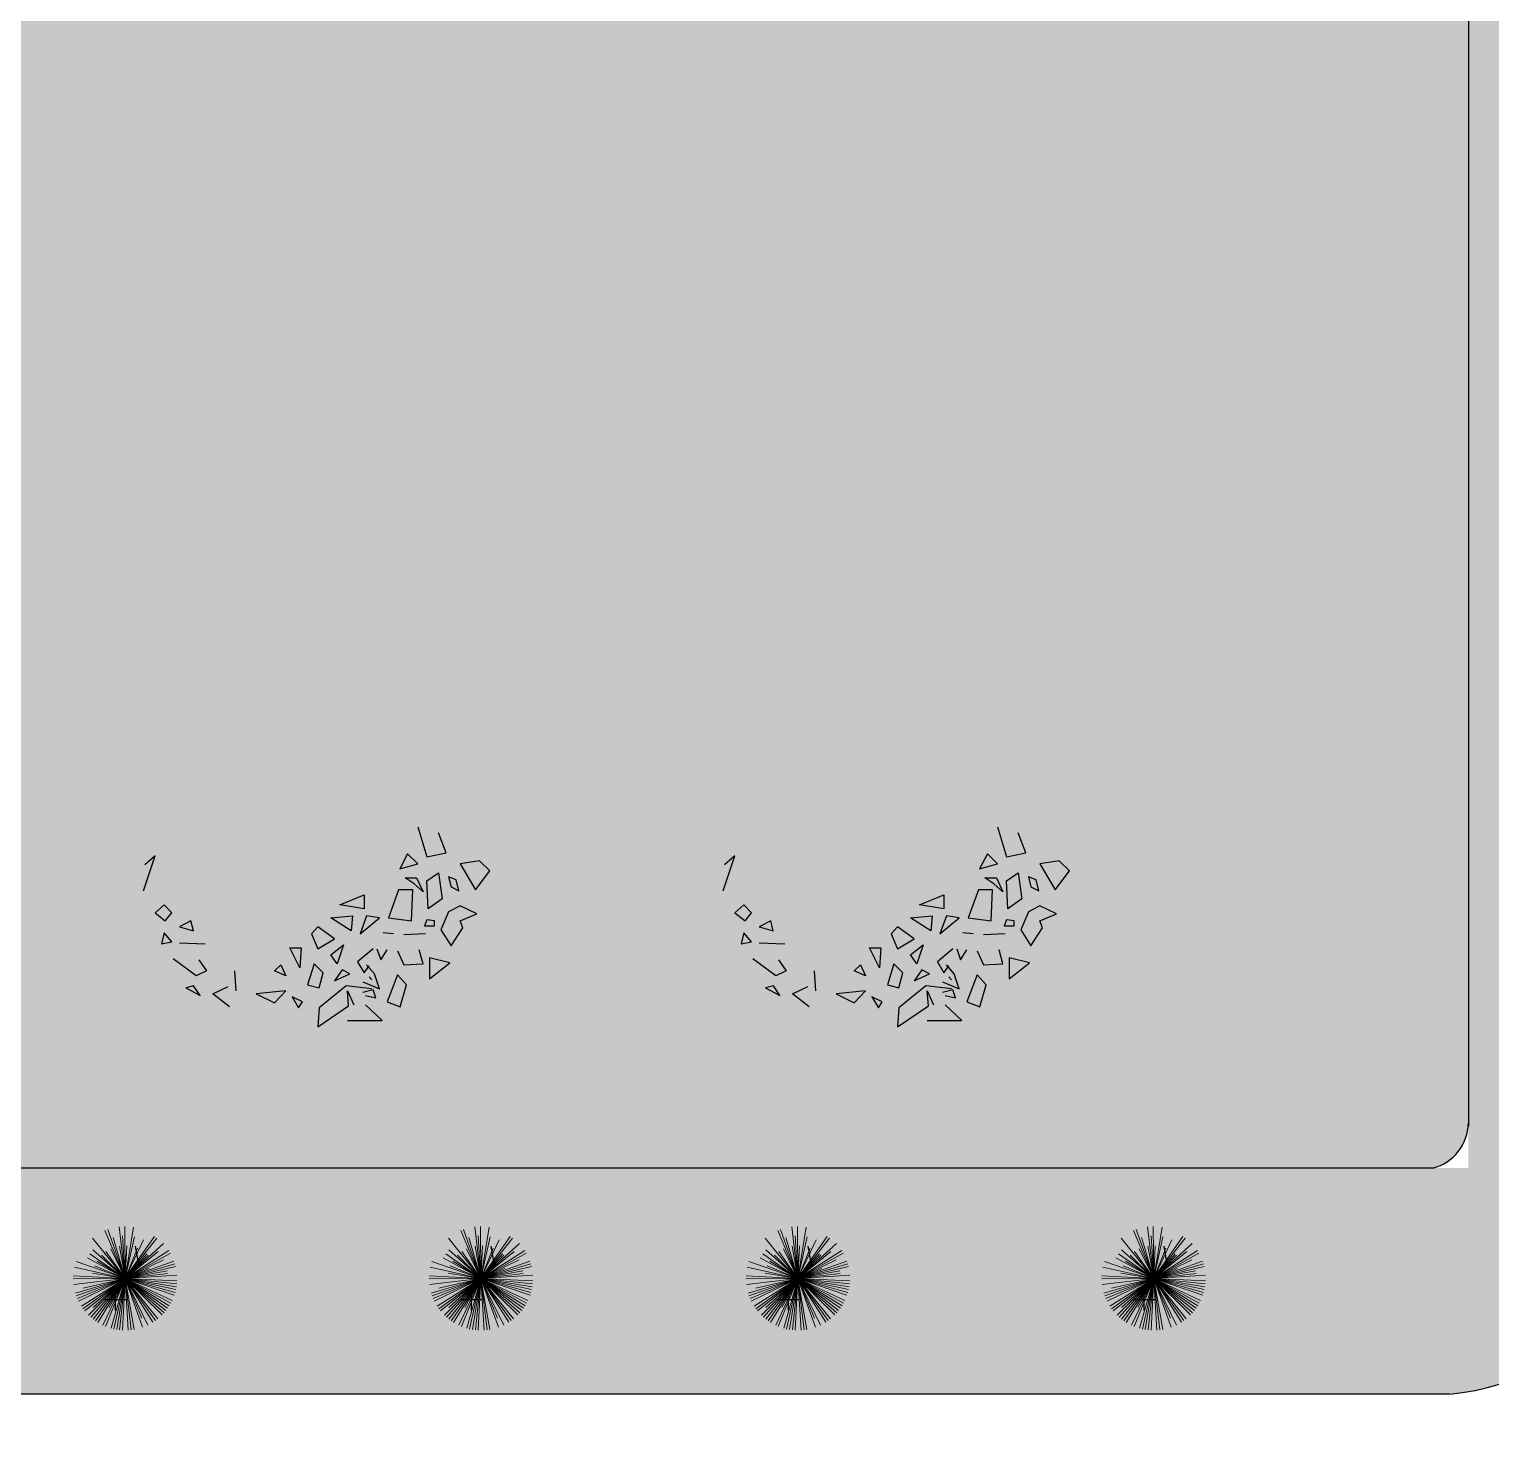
# Model space of a CAD drawing. Header units: millimetres. Extents: x -1544140 to 7445918, y -1294905 to 2019878.
# Drawn here: x 2049823 to 2051477, y 21713 to 23314 of the extents above; entities that cross this region are included whole.
import ezdxf

# ---------------------------------------------------------------- set-up
doc = ezdxf.new("R2010")
doc.units = ezdxf.units.MM
doc.header["$MEASUREMENT"] = 0
doc.layers.add('marc det', color=74, linetype='Continuous', lineweight=18)
picture_1 = doc.add_image_def('image5.png', size_in_pixel=(1482, 826))

msp = doc.modelspace()

# ---------------------------------------------------------------- hatches: boundary and pattern name
at = {"true_color": 0x8dc133, "transparency": 33554687}
h = msp.add_hatch(color=65, dxfattribs=at)
h.dxf.hatch_style = 1
h.paths.add_polyline_path([(2051707.8, 22080.4, -0.388077), (2051430.5, 21768.2), (2048367.8, 21768.2, -0.416277), (2047799.8, 22178.8), (2047799.8, 24148.8, -0.394381), (2048161.6, 24779.2), (2051203.9, 24779.2, -0.352206), (2051707.8, 24383.4)])
h.paths.add_polyline_path([(2048055.9, 22024.2), (2048055.9, 24523.1), (2051451.7, 24523.1), (2051451.7, 22024.2)], flags=16)
at = {"true_color": 0xb8d93f, "transparency": 33554687}
h = msp.add_hatch(color=63, dxfattribs=at)
h.dxf.hatch_style = 1
h.paths.add_polyline_path([(2051411.6, 22024.2, 0.351898), (2051451.7, 22077.8), (2051451.7, 24349, 0.326949), (2051205.7, 24523.1), (2048206.6, 24523.1, 0.386529), (2048055.9, 24183.4), (2048055.9, 22202.4, 0.417198), (2048343.1, 22024.2)])
at = {"layer": 'marc det'}
for points in [[(2050045.7, 22547.6), (2050007.3, 22537.3), (2049994.6, 22521.1), (2049971.4, 22488.5), (2049947, 22485.6), (2049943.7, 22457.5), (2049953.1, 22445.6), (2049946, 22427.7), (2049919, 22377.1), (2049927.8, 22359.5), (2049942.6, 22337.7), (2049942.9, 22318.6), (2049913.4, 22307.3), (2049954.5, 22304.4), (2049949.4, 22285.5), (2049962.7, 22271.6), (2049964.4, 22254.1), (2049984.6, 22232), (2049991.2, 22207.2), (2050009.8, 22193), (2050023.4, 22195.6), (2050041.3, 22185.4), (2050049.3, 22162.3), (2050055.1, 22133.2), (2050061.3, 22155), (2050080.8, 22172.6), (2050105.2, 22165), (2050121.3, 22154.5), (2050141.2, 22161.1), (2050162.3, 22161.1), (2050175.8, 22146), (2050181.2, 22163.5), (2050203.4, 22176.1), (2050226.5, 22175.1), (2050250.6, 22186.8), (2050257.9, 22203.3), (2050270.7, 22210), (2050287.6, 22213.3), (2050293.7, 22236.5), (2050305.1, 22249.7), (2050336.2, 22253.1), (2050360, 22248.1), (2050339.7, 22262), (2050324.5, 22276.9), (2050325.2, 22290.7), (2050339.1, 22310), (2050350.4, 22332.8), (2050348.5, 22351.7), (2050351.8, 22397.6), (2050390.1, 22417.5), (2050343.2, 22414.5), (2050330.1, 22436), (2050327.9, 22456.1), (2050313.7, 22483.6), (2050296.8, 22498.1), (2050289, 22519.9), (2050271.6, 22527.5), (2050249.1, 22543.7), (2050230.4, 22541.8), (2050231, 22573.1), (2050211.1, 22548.6), (2050203.8, 22567.7), (2050194, 22572.7), (2050170.5, 22579.6), (2050165.6, 22573.9), (2050122.2, 22570.9), (2050110.2, 22578.2), (2050088.9, 22569.9), (2050072.6, 22572.1), (2050056.1, 22593.6), (2050040.7, 22618.1), (2050047.1, 22594.6), (2050053.6, 22561.5)], [(2050702, 22547.6), (2050663.5, 22537.3), (2050650.8, 22521.1), (2050627.6, 22488.5), (2050603.2, 22485.6), (2050599.9, 22457.5), (2050609.3, 22445.6), (2050602.3, 22427.7), (2050575.3, 22377.1), (2050584, 22359.5), (2050598.8, 22337.7), (2050599.1, 22318.6), (2050569.6, 22307.3), (2050610.7, 22304.4), (2050605.6, 22285.5), (2050618.9, 22271.6), (2050620.6, 22254.1), (2050640.8, 22232), (2050647.4, 22207.2), (2050666.1, 22193), (2050679.6, 22195.6), (2050697.5, 22185.4), (2050705.6, 22162.3), (2050711.3, 22133.2), (2050717.6, 22155), (2050737, 22172.6), (2050761.4, 22165), (2050777.6, 22154.5), (2050797.4, 22161.1), (2050818.5, 22161.1), (2050832.1, 22146), (2050837.4, 22163.5), (2050859.6, 22176.1), (2050882.7, 22175.1), (2050906.8, 22186.8), (2050914.1, 22203.3), (2050926.9, 22210), (2050943.9, 22213.3), (2050949.9, 22236.5), (2050961.4, 22249.7), (2050992.4, 22253.1), (2051016.3, 22248.1), (2050995.9, 22262), (2050980.7, 22276.9), (2050981.5, 22290.7), (2050995.3, 22310), (2051006.7, 22332.8), (2051004.7, 22351.7), (2051008, 22397.6), (2051046.4, 22417.5), (2050999.4, 22414.5), (2050986.4, 22436), (2050984.2, 22456.1), (2050970, 22483.6), (2050953, 22498.1), (2050945.2, 22519.9), (2050927.9, 22527.5), (2050905.3, 22543.7), (2050886.7, 22541.8), (2050887.2, 22573.1), (2050867.4, 22548.6), (2050860.1, 22567.7), (2050850.3, 22572.7), (2050826.7, 22579.6), (2050821.8, 22573.9), (2050778.4, 22570.9), (2050766.4, 22578.2), (2050745.2, 22569.9), (2050728.9, 22572.1), (2050712.3, 22593.6), (2050696.9, 22618.1), (2050703.3, 22594.6), (2050709.8, 22561.5)]]:
    msp.add_hatch(color=102, dxfattribs=at).paths.add_polyline_path(points)

# ---------------------------------------------------------------- linework, layer by layer
at = {"color": 96}
for p, q in [((2050262.6, 22410.5), (2050272.8, 22376.5)), ((2050294.5, 22381.1), (2050285.8, 22403.7)), ((2050918.8, 22410.5), (2050929, 22376.5)), ((2050950.8, 22381.1), (2050942.1, 22403.7)), ((2049952, 22338.1), (2049965.1, 22377.7)), ((2049965.1, 22377.7), (2049953.5, 22367.5)), ((2050251, 22379.9), (2050242.3, 22363)), ((2050242.3, 22363), (2050262.6, 22368.6)), ((2050262.6, 22368.6), (2050251, 22379.9)), ((2050272.8, 22376.5), (2050294.5, 22381.1)), ((2050332.2, 22372), (2050310.5, 22368.6)), ((2050310.5, 22368.6), (2050327.9, 22339.2)), ((2050343.9, 22360.7), (2050332.2, 22372)), ((2050608.3, 22338.1), (2050621.3, 22377.7)), ((2050621.3, 22377.7), (2050609.7, 22367.5)), ((2050907.2, 22379.9), (2050898.5, 22363)), ((2050898.5, 22363), (2050918.8, 22368.6)), ((2050918.8, 22368.6), (2050907.2, 22379.9)), ((2050929, 22376.5), (2050950.8, 22381.1)), ((2050988.5, 22372), (2050966.7, 22368.6)), ((2050966.7, 22368.6), (2050984.1, 22339.2)), ((2051000.1, 22360.7), (2050988.5, 22372)), ((2050248.1, 22352.8), (2050261.1, 22352.8)), ((2050258.2, 22346), (2050248.1, 22352.8)), ((2050261.1, 22352.8), (2050268.4, 22336.9)), ((2050272.8, 22349.4), (2050285.8, 22358.4)), ((2050285.8, 22358.4), (2050290.2, 22329)), ((2050306.1, 22350.5), (2050297.4, 22353.9)), ((2050297.4, 22353.9), (2050300.3, 22342.6)), ((2050327.9, 22339.2), (2050343.9, 22360.7)), ((2050904.3, 22352.8), (2050917.4, 22352.8)), ((2050914.5, 22346), (2050904.3, 22352.8)), ((2050917.4, 22352.8), (2050924.6, 22336.9)), ((2050929, 22349.4), (2050942.1, 22358.4)), ((2050942.1, 22358.4), (2050946.4, 22329)), ((2050962.4, 22350.5), (2050953.7, 22353.9)), ((2050953.7, 22353.9), (2050956.6, 22342.6)), ((2050984.1, 22339.2), (2051000.1, 22360.7)), ((2050240.8, 22339.2), (2050229.2, 22307.5)), ((2050256.8, 22339.2), (2050240.8, 22339.2)), ((2050255.3, 22304.1), (2050256.8, 22339.2)), ((2050268.4, 22336.9), (2050258.2, 22346)), ((2050274.2, 22317.7), (2050272.8, 22349.4)), ((2050300.3, 22342.6), (2050309, 22338.1)), ((2050309, 22338.1), (2050306.1, 22350.5)), ((2050897.1, 22339.2), (2050885.4, 22307.5)), ((2050913, 22339.2), (2050897.1, 22339.2)), ((2050911.6, 22304.1), (2050913, 22339.2)), ((2050924.6, 22336.9), (2050914.5, 22346)), ((2050930.4, 22317.7), (2050929, 22349.4)), ((2050956.6, 22342.6), (2050965.3, 22338.1)), ((2050965.3, 22338.1), (2050962.4, 22350.5)), ((2049975.3, 22322.2), (2049965.1, 22313.2)), ((2049984, 22313.2), (2049975.3, 22322.2)), ((2050174.1, 22322.2), (2050201.7, 22333.5)), ((2050201.7, 22317.7), (2050174.1, 22322.2)), ((2050201.7, 22333.5), (2050201.7, 22317.7)), ((2050290.2, 22329), (2050274.2, 22317.7)), ((2050310.5, 22321.1), (2050297.4, 22314.3)), ((2050329.3, 22312), (2050310.5, 22321.1)), ((2050631.5, 22322.2), (2050621.3, 22313.2)), ((2050640.2, 22313.2), (2050631.5, 22322.2)), ((2050830.3, 22322.2), (2050857.9, 22333.5)), ((2050857.9, 22317.7), (2050830.3, 22322.2)), ((2050857.9, 22333.5), (2050857.9, 22317.7)), ((2050946.4, 22329), (2050930.4, 22317.7)), ((2050966.7, 22321.1), (2050953.7, 22314.3)), ((2050985.6, 22312), (2050966.7, 22321.1)), ((2049965.1, 22313.2), (2049976.7, 22304.1)), ((2049976.7, 22304.1), (2049984, 22313.2)), ((2050005.7, 22304.1), (2049992.7, 22297.3)), ((2050008.6, 22292.8), (2050005.7, 22304.1)), ((2050163.9, 22307.5), (2050188.6, 22309.7)), ((2050187.1, 22292.8), (2050163.9, 22307.5)), ((2050188.6, 22309.7), (2050187.1, 22292.8)), ((2050204.6, 22309.7), (2050197.3, 22289.4)), ((2050197.3, 22289.4), (2050219.1, 22307.5)), ((2050219.1, 22307.5), (2050204.6, 22309.7)), ((2050229.2, 22307.5), (2050255.3, 22304.1)), ((2050272.8, 22305.2), (2050269.9, 22298.4)), ((2050281.5, 22304.1), (2050272.8, 22305.2)), ((2050281.5, 22298.4), (2050281.5, 22304.1)), ((2050297.4, 22314.3), (2050288.7, 22293.9)), ((2050310.5, 22304.1), (2050329.3, 22312)), ((2050313.4, 22296.2), (2050310.5, 22304.1)), ((2050621.3, 22313.2), (2050632.9, 22304.1)), ((2050632.9, 22304.1), (2050640.2, 22313.2)), ((2050662, 22304.1), (2050648.9, 22297.3)), ((2050664.9, 22292.8), (2050662, 22304.1)), ((2050820.1, 22307.5), (2050844.8, 22309.7)), ((2050843.4, 22292.8), (2050820.1, 22307.5)), ((2050844.8, 22309.7), (2050843.4, 22292.8)), ((2050860.8, 22309.7), (2050853.5, 22289.4)), ((2050853.5, 22289.4), (2050875.3, 22307.5)), ((2050875.3, 22307.5), (2050860.8, 22309.7)), ((2050885.4, 22307.5), (2050911.6, 22304.1)), ((2050929, 22305.2), (2050926.1, 22298.4)), ((2050937.7, 22304.1), (2050929, 22305.2)), ((2050937.7, 22298.4), (2050937.7, 22304.1)), ((2050953.7, 22314.3), (2050945, 22293.9)), ((2050966.7, 22304.1), (2050985.6, 22312)), ((2050969.6, 22296.2), (2050966.7, 22304.1)), ((2049975.3, 22290.5), (2049972.4, 22278.1)), ((2049984, 22280.3), (2049975.3, 22290.5)), ((2049992.7, 22297.3), (2050008.6, 22292.8)), ((2050149.4, 22297.3), (2050142.1, 22289.4)), ((2050142.1, 22289.4), (2050149.4, 22272.4)), ((2050168.3, 22283.7), (2050149.4, 22297.3)), ((2050235, 22289.4), (2050223.4, 22290.5)), ((2050271.3, 22289.4), (2050246.6, 22288.2)), ((2050269.9, 22298.4), (2050281.5, 22298.4)), ((2050288.7, 22293.9), (2050300.3, 22275.8)), ((2050300.3, 22275.8), (2050313.4, 22296.2)), ((2050631.5, 22290.5), (2050628.6, 22278.1)), ((2050640.2, 22280.3), (2050631.5, 22290.5)), ((2050648.9, 22297.3), (2050664.9, 22292.8)), ((2050805.6, 22297.3), (2050798.4, 22289.4)), ((2050798.4, 22289.4), (2050805.6, 22272.4)), ((2050824.5, 22283.7), (2050805.6, 22297.3)), ((2050891.3, 22289.4), (2050879.6, 22290.5)), ((2050927.5, 22289.4), (2050902.9, 22288.2)), ((2050926.1, 22298.4), (2050937.7, 22298.4)), ((2050945, 22293.9), (2050956.6, 22275.8)), ((2050956.6, 22275.8), (2050969.6, 22296.2)), ((2049972.4, 22278.1), (2049984, 22280.3)), ((2049992.7, 22279.2), (2050021.7, 22278.1)), ((2050129.1, 22250.9), (2050117.5, 22273.5)), ((2050117.5, 22273.5), (2050130.5, 22273.5)), ((2050130.5, 22273.5), (2050129.1, 22250.9)), ((2050149.4, 22272.4), (2050168.3, 22283.7)), ((2050163.9, 22265.6), (2050178.4, 22276.9)), ((2050178.4, 22276.9), (2050171.2, 22255.4)), ((2050211.8, 22272.4), (2050194.4, 22257.7)), ((2050216.2, 22272.6), (2050220.6, 22260.1)), ((2050220.6, 22260.1), (2050227.9, 22271.4)), ((2050239.5, 22270.3), (2050246.7, 22254.4)), ((2050268.5, 22255.6), (2050264.1, 22271.4)), ((2050628.6, 22278.1), (2050640.2, 22280.3)), ((2050648.9, 22279.2), (2050677.9, 22278.1)), ((2050785.3, 22250.9), (2050773.7, 22273.5)), ((2050773.7, 22273.5), (2050786.8, 22273.5)), ((2050786.8, 22273.5), (2050785.3, 22250.9)), ((2050805.6, 22272.4), (2050824.5, 22283.7)), ((2050820.1, 22265.6), (2050834.7, 22276.9)), ((2050834.7, 22276.9), (2050827.4, 22255.4)), ((2050868, 22272.4), (2050850.6, 22257.7)), ((2050872.5, 22272.6), (2050876.8, 22260.1)), ((2050876.8, 22260.1), (2050884.1, 22271.4)), ((2050895.7, 22270.3), (2050902.9, 22254.4)), ((2050924.7, 22255.6), (2050920.4, 22271.4)), ((2050011.6, 22242), (2049985.5, 22261.2)), ((2050014.5, 22260.1), (2050023.2, 22247.6)), ((2050100.1, 22247.5), (2050107.3, 22254.3)), ((2050107.3, 22254.3), (2050113.1, 22241.8)), ((2050145, 22255.4), (2050137.8, 22231.7)), ((2050155.2, 22245.2), (2050145, 22255.4)), ((2050171.2, 22255.4), (2050163.9, 22265.6)), ((2050194.4, 22257.7), (2050201.7, 22245.2)), ((2050201.7, 22245.2), (2050207.5, 22253.2)), ((2050213.3, 22244.3), (2050204.6, 22254.4)), ((2050246.7, 22254.4), (2050268.5, 22255.6)), ((2050298.9, 22256.5), (2050275.7, 22262.2)), ((2050275.7, 22262.2), (2050275.7, 22238.4)), ((2050275.7, 22238.4), (2050298.9, 22256.5)), ((2050667.9, 22242), (2050641.7, 22261.2)), ((2050670.8, 22260.1), (2050679.5, 22247.6)), ((2050756.3, 22247.5), (2050763.6, 22254.3)), ((2050763.6, 22254.3), (2050769.4, 22241.8)), ((2050801.3, 22255.4), (2050794, 22231.7)), ((2050811.4, 22245.2), (2050801.3, 22255.4)), ((2050827.4, 22255.4), (2050820.1, 22265.6)), ((2050850.6, 22257.7), (2050857.9, 22245.2)), ((2050857.9, 22245.2), (2050863.7, 22253.2)), ((2050869.6, 22244.3), (2050860.9, 22254.4)), ((2050902.9, 22254.4), (2050924.7, 22255.6)), ((2050955.1, 22256.5), (2050931.9, 22262.2)), ((2050931.9, 22262.2), (2050931.9, 22238.4)), ((2050931.9, 22238.4), (2050955.1, 22256.5)), ((2050023.2, 22247.6), (2050011.6, 22242)), ((2050055.1, 22247.5), (2050056.5, 22224.9)), ((2050113.1, 22241.8), (2050100.1, 22247.5)), ((2050150.8, 22228.2), (2050155.2, 22245.2)), ((2050177, 22248.6), (2050168.3, 22236.2)), ((2050168.3, 22236.2), (2050185.7, 22244.1)), ((2050185.7, 22244.1), (2050177, 22248.6)), ((2050207.5, 22240.7), (2050210.4, 22237.3)), ((2050219.1, 22227.3), (2050213.3, 22244.3)), ((2050239.5, 22243.1), (2050227.9, 22212.6)), ((2050249.6, 22231.8), (2050239.5, 22243.1)), ((2050679.5, 22247.6), (2050667.9, 22242)), ((2050711.3, 22247.5), (2050712.8, 22224.9)), ((2050769.4, 22241.8), (2050756.3, 22247.5)), ((2050807.1, 22228.2), (2050811.4, 22245.2)), ((2050833.2, 22248.6), (2050824.5, 22236.2)), ((2050824.5, 22236.2), (2050841.9, 22244.1)), ((2050841.9, 22244.1), (2050833.2, 22248.6)), ((2050863.7, 22240.7), (2050866.6, 22237.3)), ((2050875.4, 22227.3), (2050869.6, 22244.3)), ((2050895.7, 22243.1), (2050884.1, 22212.6)), ((2050905.8, 22231.8), (2050895.7, 22243.1)), ((2050008.7, 22230.7), (2050000, 22228.4)), ((2050000, 22228.4), (2050016, 22219.4)), ((2050016, 22219.4), (2050008.7, 22230.7)), ((2050030.5, 22221.6), (2050047.9, 22229.6)), ((2050049.3, 22206.9), (2050030.5, 22221.6)), ((2050113.1, 22224.9), (2050079.7, 22221.5)), ((2050079.7, 22221.5), (2050100.1, 22211.3)), ((2050100.1, 22211.3), (2050113.1, 22224.9)), ((2050137.8, 22231.7), (2050150.8, 22228.2)), ((2050181.3, 22230.5), (2050150.8, 22205.6)), ((2050210.4, 22227.1), (2050181.3, 22230.5)), ((2050184.2, 22207.9), (2050182.8, 22224.9)), ((2050182.8, 22224.9), (2050190, 22209)), ((2050200.3, 22235.2), (2050219.1, 22227.3)), ((2050211.9, 22226.1), (2050200.3, 22222.8)), ((2050203.2, 22219.4), (2050214.8, 22217.1)), ((2050214.8, 22217.1), (2050211.9, 22226.1)), ((2050242.4, 22206.9), (2050249.6, 22231.8)), ((2050665, 22230.7), (2050656.2, 22228.4)), ((2050656.2, 22228.4), (2050672.2, 22219.4)), ((2050672.2, 22219.4), (2050665, 22230.7)), ((2050686.7, 22221.6), (2050704.1, 22229.6)), ((2050705.6, 22206.9), (2050686.7, 22221.6)), ((2050769.4, 22224.9), (2050736, 22221.5)), ((2050736, 22221.5), (2050756.3, 22211.3)), ((2050756.3, 22211.3), (2050769.4, 22224.9)), ((2050794, 22231.7), (2050807.1, 22228.2)), ((2050837.6, 22230.5), (2050807.1, 22205.6)), ((2050866.6, 22227.1), (2050837.6, 22230.5)), ((2050840.5, 22207.9), (2050839, 22224.9)), ((2050839, 22224.9), (2050846.3, 22209)), ((2050856.5, 22235.2), (2050875.4, 22227.3)), ((2050868.1, 22226.1), (2050856.5, 22222.8)), ((2050859.4, 22219.4), (2050871, 22217.1)), ((2050871, 22217.1), (2050868.1, 22226.1)), ((2050898.6, 22206.9), (2050905.8, 22231.8)), ((2050132, 22212.4), (2050120.4, 22218.1)), ((2050120.4, 22218.1), (2050127.6, 22205.6)), ((2050127.6, 22205.6), (2050132, 22212.4)), ((2050149.4, 22184.1), (2050184.2, 22207.9)), ((2050150.8, 22205.6), (2050149.4, 22184.1)), ((2050222, 22191.1), (2050203.2, 22209.2)), ((2050227.9, 22212.6), (2050242.4, 22206.9)), ((2050788.2, 22212.4), (2050776.6, 22218.1)), ((2050776.6, 22218.1), (2050783.9, 22205.6)), ((2050783.9, 22205.6), (2050788.2, 22212.4)), ((2050805.6, 22184.1), (2050840.5, 22207.9)), ((2050807.1, 22205.6), (2050805.6, 22184.1)), ((2050878.3, 22191.1), (2050859.4, 22209.2)), ((2050884.1, 22212.6), (2050898.6, 22206.9)), ((2050182.9, 22191.1), (2050222, 22191.1)), ((2050839.1, 22191.1), (2050878.3, 22191.1))]:
    msp.add_line(p, q, dxfattribs=at)
at = {"color": 116, "lineweight": -2, "true_color": 0x136734}
for p, q in [((2049946.2, 21916.9), (2049942.9, 21935.7)), ((2050349, 21916.9), (2050345.7, 21935.7)), ((2050707.8, 21916.9), (2050704.5, 21935.7)), ((2051110.5, 21916.9), (2051107.2, 21935.7))]:
    msp.add_line(p, q, dxfattribs=at)
at = {"color": 116, "true_color": 0x136734}
for p, q in [((2049907.7, 21875.5), (2049932.6, 21875.5)), ((2049920.1, 21887.9), (2049920.1, 21863)), ((2050310.4, 21875.5), (2050335.3, 21875.5)), ((2050322.9, 21887.9), (2050322.9, 21863)), ((2050669.2, 21875.5), (2050694.1, 21875.5)), ((2050681.6, 21887.9), (2050681.6, 21863)), ((2051071.9, 21875.5), (2051096.8, 21875.5)), ((2051084.4, 21887.9), (2051084.4, 21863))]:
    msp.add_line(p, q, dxfattribs=at)
for points in [[(2051451.7, 24349), (2051451.7, 22071.6)], [(2051411.6, 22024.2), (2048232.3, 22024.2)], [(2051430.5, 21768.2), (2048207.5, 21768.2)]]:
    msp.add_lwpolyline(points)
for radius, start in [(53.4, 284.4217), (309.5, 275.9777)]:
    msp.add_arc((2051398.3, 22076), radius, start, 359.182)
at = {"layer": 'marc det', "color": 116, "true_color": 0x136734}
for p, q in [((2049931.2, 21899.3), (2049911.5, 21954.6)), ((2049931.2, 21899.3), (2049924.3, 21957.6)), ((2049931.2, 21899.3), (2049930.9, 21958)), ((2049931.2, 21899.3), (2049940.7, 21957.3)), ((2050334, 21899.3), (2050314.2, 21954.6)), ((2050334, 21899.3), (2050327, 21957.6)), ((2050334, 21899.3), (2050333.6, 21958)), ((2050334, 21899.3), (2050343.4, 21957.3)), ((2050692.7, 21899.3), (2050673, 21954.6)), ((2050692.7, 21899.3), (2050685.8, 21957.6)), ((2050692.7, 21899.3), (2050692.4, 21958)), ((2050692.7, 21899.3), (2050702.2, 21957.3)), ((2051095.5, 21899.3), (2051075.8, 21954.6)), ((2051095.5, 21899.3), (2051088.6, 21957.6)), ((2051095.5, 21899.3), (2051095.1, 21958)), ((2051095.5, 21899.3), (2051105, 21957.3)), ((2049931.2, 21899.3), (2049894.3, 21945)), ((2049931.2, 21899.3), (2049908.4, 21953.4)), ((2049931.2, 21899.3), (2049917.5, 21945.7)), ((2049931.2, 21899.3), (2049928.2, 21947.5)), ((2049930.6, 21898.7), (2049964.3, 21946.8)), ((2049964.3, 21946.8), (2049930.6, 21898.7)), ((2049930.6, 21898.7), (2049967, 21944.8)), ((2049931.2, 21899.3), (2049941.7, 21946.4)), ((2049931.2, 21899.3), (2049951.9, 21942.9)), ((2049931.2, 21899.3), (2049974.8, 21938.7)), ((2050334, 21899.3), (2050297.1, 21945)), ((2050334, 21899.3), (2050311.2, 21953.4)), ((2050334, 21899.3), (2050320.3, 21945.7)), ((2050334, 21899.3), (2050331, 21947.5)), ((2050333.4, 21898.7), (2050367.1, 21946.8)), ((2050367.1, 21946.8), (2050333.4, 21898.7)), ((2050333.4, 21898.7), (2050369.7, 21944.8)), ((2050334, 21899.3), (2050344.4, 21946.4)), ((2050334, 21899.3), (2050354.6, 21942.9)), ((2050334, 21899.3), (2050377.5, 21938.7)), ((2050692.7, 21899.3), (2050655.8, 21945)), ((2050692.7, 21899.3), (2050669.9, 21953.4)), ((2050692.7, 21899.3), (2050679.1, 21945.7)), ((2050692.7, 21899.3), (2050689.7, 21947.5)), ((2050692.2, 21898.7), (2050725.9, 21946.8)), ((2050725.9, 21946.8), (2050692.2, 21898.7)), ((2050692.2, 21898.7), (2050728.5, 21944.8)), ((2050692.7, 21899.3), (2050703.2, 21946.4)), ((2050692.7, 21899.3), (2050713.4, 21942.9)), ((2050692.7, 21899.3), (2050736.3, 21938.7)), ((2051095.5, 21899.3), (2051058.6, 21945)), ((2051095.5, 21899.3), (2051072.7, 21953.4)), ((2051095.5, 21899.3), (2051081.8, 21945.7)), ((2051095.5, 21899.3), (2051092.5, 21947.5)), ((2051094.9, 21898.7), (2051128.6, 21946.8)), ((2051128.6, 21946.8), (2051094.9, 21898.7)), ((2051094.9, 21898.7), (2051131.3, 21944.8)), ((2051095.5, 21899.3), (2051105.9, 21946.4)), ((2051095.5, 21899.3), (2051116.2, 21942.9)), ((2051095.5, 21899.3), (2051139, 21938.7)), ((2049931.2, 21899.3), (2049888.5, 21922.6)), ((2049931.2, 21899.3), (2049891.4, 21927.2)), ((2049891.4, 21927.2), (2049931.2, 21899.3)), ((2049931.2, 21899.3), (2049894.8, 21931.5)), ((2049931.2, 21899.3), (2049904.6, 21925.5)), ((2049931.2, 21899.3), (2049909.4, 21929.6)), ((2049931.2, 21899.3), (2049914.9, 21932.7)), ((2049931.2, 21899.3), (2049924.8, 21935.9)), ((2049931.2, 21899.3), (2049933.1, 21936.3)), ((2049931.2, 21899.3), (2049945.2, 21933.6)), ((2049931.2, 21899.3), (2049980.8, 21930.8)), ((2049931.2, 21899.3), (2049968.7, 21929.6)), ((2049931.2, 21899.3), (2049982.4, 21928)), ((2049931.2, 21899.3), (2049955.7, 21927)), ((2049931.2, 21899.3), (2049957.2, 21925.6)), ((2050334, 21899.3), (2050291.2, 21922.6)), ((2050334, 21899.3), (2050294.1, 21927.2)), ((2050294.1, 21927.2), (2050334, 21899.3)), ((2050334, 21899.3), (2050297.5, 21931.5)), ((2050334, 21899.3), (2050307.4, 21925.5)), ((2050334, 21899.3), (2050312.2, 21929.6)), ((2050334, 21899.3), (2050317.6, 21932.7)), ((2050334, 21899.3), (2050327.5, 21935.9)), ((2050334, 21899.3), (2050335.8, 21936.3)), ((2050334, 21899.3), (2050347.9, 21933.6)), ((2050334, 21899.3), (2050383.5, 21930.8)), ((2050334, 21899.3), (2050371.5, 21929.6)), ((2050334, 21899.3), (2050385.2, 21928)), ((2050334, 21899.3), (2050358.4, 21927)), ((2050334, 21899.3), (2050360, 21925.6)), ((2050692.7, 21899.3), (2050650, 21922.6)), ((2050692.7, 21899.3), (2050652.9, 21927.2)), ((2050652.9, 21927.2), (2050692.7, 21899.3)), ((2050692.7, 21899.3), (2050656.3, 21931.5)), ((2050692.7, 21899.3), (2050666.2, 21925.5)), ((2050692.7, 21899.3), (2050671, 21929.6)), ((2050692.7, 21899.3), (2050676.4, 21932.7)), ((2050692.7, 21899.3), (2050686.3, 21935.9)), ((2050692.7, 21899.3), (2050694.6, 21936.3)), ((2050692.7, 21899.3), (2050706.7, 21933.6)), ((2050692.7, 21899.3), (2050742.3, 21930.8)), ((2050692.7, 21899.3), (2050730.2, 21929.6)), ((2050692.7, 21899.3), (2050744, 21928)), ((2050692.7, 21899.3), (2050717.2, 21927)), ((2050692.7, 21899.3), (2050718.7, 21925.6)), ((2051095.5, 21899.3), (2051052.8, 21922.6)), ((2051095.5, 21899.3), (2051055.7, 21927.2)), ((2051055.7, 21927.2), (2051095.5, 21899.3)), ((2051095.5, 21899.3), (2051059.1, 21931.5)), ((2051095.5, 21899.3), (2051068.9, 21925.5)), ((2051095.5, 21899.3), (2051073.7, 21929.6)), ((2051095.5, 21899.3), (2051079.1, 21932.7)), ((2051095.5, 21899.3), (2051089, 21935.9)), ((2051095.5, 21899.3), (2051097.3, 21936.3)), ((2051095.5, 21899.3), (2051109.4, 21933.6)), ((2051095.5, 21899.3), (2051145, 21930.8)), ((2051095.5, 21899.3), (2051133, 21929.6)), ((2051095.5, 21899.3), (2051146.7, 21928)), ((2051095.5, 21899.3), (2051120, 21927)), ((2051095.5, 21899.3), (2051121.5, 21925.6)), ((2049931.2, 21899.3), (2049873.9, 21912)), ((2049931.2, 21899.3), (2049875.6, 21918.4)), ((2049931.2, 21899.3), (2049894.2, 21905.4)), ((2049931.2, 21899.3), (2049896.5, 21913.4)), ((2049931.2, 21899.3), (2049899.4, 21919)), ((2049931.2, 21899.3), (2049974.5, 21920.5)), ((2049931.2, 21899.3), (2049986.5, 21919)), ((2049931.2, 21899.3), (2049987.5, 21915.9)), ((2049931.2, 21899.3), (2049988.4, 21912.7)), ((2049931.2, 21899.3), (2049958.3, 21910.7)), ((2049931.2, 21899.3), (2049978.7, 21907.7)), ((2049931.2, 21899.3), (2049979.1, 21905)), ((2050334, 21899.3), (2050276.6, 21912)), ((2050334, 21899.3), (2050278.4, 21918.4)), ((2050334, 21899.3), (2050296.9, 21905.4)), ((2050334, 21899.3), (2050299.2, 21913.4)), ((2050334, 21899.3), (2050302.2, 21919)), ((2050334, 21899.3), (2050377.3, 21920.5)), ((2050334, 21899.3), (2050389.3, 21919)), ((2050334, 21899.3), (2050390.3, 21915.9)), ((2050334, 21899.3), (2050391.1, 21912.7)), ((2050334, 21899.3), (2050361, 21910.7)), ((2050334, 21899.3), (2050381.5, 21907.7)), ((2050334, 21899.3), (2050381.9, 21905)), ((2050692.7, 21899.3), (2050635.4, 21912)), ((2050692.7, 21899.3), (2050637.2, 21918.4)), ((2050692.7, 21899.3), (2050655.7, 21905.4)), ((2050692.7, 21899.3), (2050658, 21913.4)), ((2050692.7, 21899.3), (2050660.9, 21919)), ((2050692.7, 21899.3), (2050736.1, 21920.5)), ((2050692.7, 21899.3), (2050748.1, 21919)), ((2050692.7, 21899.3), (2050749.1, 21915.9)), ((2050692.7, 21899.3), (2050749.9, 21912.7)), ((2050692.7, 21899.3), (2050719.8, 21910.7)), ((2050692.7, 21899.3), (2050740.3, 21907.7)), ((2050692.7, 21899.3), (2050740.7, 21905)), ((2051095.5, 21899.3), (2051038.1, 21912)), ((2051095.5, 21899.3), (2051039.9, 21918.4)), ((2051095.5, 21899.3), (2051058.4, 21905.4)), ((2051095.5, 21899.3), (2051060.8, 21913.4)), ((2051095.5, 21899.3), (2051063.7, 21919)), ((2051095.5, 21899.3), (2051138.8, 21920.5)), ((2051095.5, 21899.3), (2051150.8, 21919)), ((2051095.5, 21899.3), (2051151.8, 21915.9)), ((2051095.5, 21899.3), (2051152.7, 21912.7)), ((2051095.5, 21899.3), (2051122.6, 21910.7)), ((2051095.5, 21899.3), (2051143, 21907.7)), ((2051095.5, 21899.3), (2051143.4, 21905)), ((2049931.2, 21899.3), (2049872.5, 21902.2)), ((2049931.2, 21899.3), (2049872.5, 21898.9)), ((2049931.2, 21899.3), (2049872.9, 21892.4)), ((2049931.2, 21899.3), (2049874.9, 21882.7)), ((2049931.2, 21899.3), (2049875.9, 21879.6)), ((2049931.2, 21899.3), (2049877.1, 21876.5)), ((2049931.2, 21899.3), (2049878.4, 21873.5)), ((2049931.2, 21899.3), (2049881.7, 21867.7)), ((2049931.2, 21899.3), (2049883.5, 21865)), ((2049931.2, 21899.3), (2049883.6, 21888.1)), ((2049931.2, 21899.3), (2049885.5, 21862.4)), ((2049931.2, 21899.3), (2049889.9, 21857.5)), ((2049931.2, 21899.3), (2049892.3, 21855.3)), ((2049931.2, 21899.3), (2049894.9, 21853.2)), ((2049931.2, 21899.3), (2049894.9, 21866.5)), ((2049897.5, 21851.2), (2049931.2, 21899.3)), ((2049931.2, 21899.3), (2049897.5, 21851.2)), ((2049931.2, 21899.3), (2049900.3, 21849.4)), ((2049931.2, 21899.3), (2049906, 21846.2)), ((2049931.2, 21899.3), (2049909.1, 21844.9)), ((2049931.2, 21899.3), (2049913.2, 21866.2)), ((2049931.2, 21899.3), (2049915.3, 21842.8)), ((2049931.2, 21899.3), (2049918.5, 21842)), ((2049931.2, 21899.3), (2049921.7, 21841.3)), ((2049931.2, 21899.3), (2049925, 21840.9)), ((2049931.2, 21899.3), (2049928.3, 21840.6)), ((2049931.2, 21899.3), (2049989.8, 21902.9)), ((2049931.2, 21899.3), (2049989.9, 21896.4)), ((2049931.2, 21899.3), (2049950.9, 21844)), ((2049931.2, 21899.3), (2049938.1, 21841)), ((2049931.2, 21899.3), (2049941.4, 21841.4)), ((2049931.2, 21899.3), (2049934.8, 21840.7)), ((2049931.2, 21899.3), (2049950.1, 21854.4)), ((2049931.2, 21899.3), (2049957, 21846.5)), ((2049931.2, 21899.3), (2049962.7, 21849.7)), ((2049931.2, 21899.3), (2049965.5, 21851.6)), ((2049931.2, 21899.3), (2049968.1, 21853.6)), ((2049931.2, 21899.3), (2049973, 21858)), ((2049931.2, 21899.3), (2049975.2, 21860.4)), ((2049931.2, 21899.3), (2049977.3, 21862.9)), ((2049979.3, 21865.6), (2049931.2, 21899.3)), ((2049931.2, 21899.3), (2049981.1, 21868.3)), ((2049931.2, 21899.3), (2049982.8, 21871.2)), ((2049931.2, 21899.3), (2049984.3, 21874.1)), ((2049931.2, 21899.3), (2049988.5, 21886.6)), ((2049931.2, 21899.3), (2049989.2, 21889.8)), ((2049931.2, 21899.3), (2049989.6, 21893.1)), ((2049931.2, 21899.3), (2049986.8, 21880.2)), ((2049931.2, 21899.3), (2049987.7, 21883.4)), ((2050334, 21899.3), (2050275.2, 21898.9)), ((2050334, 21899.3), (2050275.3, 21902.2)), ((2050334, 21899.3), (2050275.6, 21892.4)), ((2050334, 21899.3), (2050277.6, 21882.7)), ((2050334, 21899.3), (2050278.6, 21879.6)), ((2050334, 21899.3), (2050279.8, 21876.5)), ((2050334, 21899.3), (2050281.2, 21873.5)), ((2050334, 21899.3), (2050284.4, 21867.7)), ((2050334, 21899.3), (2050286.3, 21865)), ((2050334, 21899.3), (2050286.4, 21888.1)), ((2050334, 21899.3), (2050288.3, 21862.4)), ((2050334, 21899.3), (2050292.7, 21857.5)), ((2050334, 21899.3), (2050295.1, 21855.3)), ((2050334, 21899.3), (2050297.6, 21853.2)), ((2050334, 21899.3), (2050297.7, 21866.5)), ((2050300.3, 21851.2), (2050334, 21899.3)), ((2050334, 21899.3), (2050300.3, 21851.2)), ((2050334, 21899.3), (2050303, 21849.4)), ((2050334, 21899.3), (2050308.8, 21846.2)), ((2050334, 21899.3), (2050311.8, 21844.9)), ((2050334, 21899.3), (2050315.9, 21866.2)), ((2050334, 21899.3), (2050318, 21842.8)), ((2050334, 21899.3), (2050321.2, 21842)), ((2050334, 21899.3), (2050324.5, 21841.3)), ((2050334, 21899.3), (2050327.7, 21840.9)), ((2050334, 21899.3), (2050331, 21840.6)), ((2050334, 21899.3), (2050392.6, 21902.9)), ((2050334, 21899.3), (2050392.6, 21896.4)), ((2050334, 21899.3), (2050353.7, 21844)), ((2050334, 21899.3), (2050340.9, 21841)), ((2050334, 21899.3), (2050344.1, 21841.4)), ((2050334, 21899.3), (2050337.6, 21840.7)), ((2050334, 21899.3), (2050352.8, 21854.4)), ((2050334, 21899.3), (2050359.8, 21846.5)), ((2050334, 21899.3), (2050365.5, 21849.7)), ((2050334, 21899.3), (2050368.2, 21851.6)), ((2050334, 21899.3), (2050370.8, 21853.6)), ((2050334, 21899.3), (2050375.7, 21858)), ((2050334, 21899.3), (2050378, 21860.4)), ((2050334, 21899.3), (2050380.1, 21862.9)), ((2050382.1, 21865.6), (2050334, 21899.3)), ((2050334, 21899.3), (2050383.9, 21868.3)), ((2050334, 21899.3), (2050385.5, 21871.2)), ((2050334, 21899.3), (2050387, 21874.1)), ((2050334, 21899.3), (2050391.3, 21886.6)), ((2050334, 21899.3), (2050391.9, 21889.8)), ((2050334, 21899.3), (2050392.4, 21893.1)), ((2050334, 21899.3), (2050389.5, 21880.2)), ((2050334, 21899.3), (2050390.5, 21883.4)), ((2050692.7, 21899.3), (2050634, 21898.9)), ((2050692.7, 21899.3), (2050634.1, 21902.2)), ((2050692.7, 21899.3), (2050634.4, 21892.4)), ((2050692.7, 21899.3), (2050636.4, 21882.7)), ((2050692.7, 21899.3), (2050637.4, 21879.6)), ((2050692.7, 21899.3), (2050638.6, 21876.5)), ((2050692.7, 21899.3), (2050640, 21873.5)), ((2050692.7, 21899.3), (2050643.2, 21867.7)), ((2050692.7, 21899.3), (2050645, 21865)), ((2050692.7, 21899.3), (2050645.2, 21888.1)), ((2050692.7, 21899.3), (2050647, 21862.4)), ((2050692.7, 21899.3), (2050651.4, 21857.5)), ((2050692.7, 21899.3), (2050653.9, 21855.3)), ((2050692.7, 21899.3), (2050656.4, 21853.2)), ((2050692.7, 21899.3), (2050656.5, 21866.5)), ((2050659, 21851.2), (2050692.7, 21899.3)), ((2050692.7, 21899.3), (2050659, 21851.2)), ((2050692.7, 21899.3), (2050661.8, 21849.4)), ((2050692.7, 21899.3), (2050667.6, 21846.2)), ((2050692.7, 21899.3), (2050670.6, 21844.9)), ((2050692.7, 21899.3), (2050674.7, 21866.2)), ((2050692.7, 21899.3), (2050676.8, 21842.8)), ((2050692.7, 21899.3), (2050680, 21842)), ((2050692.7, 21899.3), (2050683.2, 21841.3)), ((2050692.7, 21899.3), (2050686.5, 21840.9)), ((2050692.7, 21899.3), (2050689.8, 21840.6)), ((2050692.7, 21899.3), (2050751.4, 21902.9)), ((2050692.7, 21899.3), (2050751.4, 21896.4)), ((2050692.7, 21899.3), (2050712.5, 21844)), ((2050692.7, 21899.3), (2050699.7, 21841)), ((2050692.7, 21899.3), (2050702.9, 21841.4)), ((2050692.7, 21899.3), (2050696.4, 21840.7)), ((2050692.7, 21899.3), (2050711.6, 21854.4)), ((2050692.7, 21899.3), (2050718.5, 21846.5)), ((2050692.7, 21899.3), (2050724.3, 21849.7)), ((2050692.7, 21899.3), (2050727, 21851.6)), ((2050692.7, 21899.3), (2050729.6, 21853.6)), ((2050692.7, 21899.3), (2050734.5, 21858)), ((2050692.7, 21899.3), (2050736.8, 21860.4)), ((2050692.7, 21899.3), (2050738.9, 21862.9)), ((2050740.8, 21865.6), (2050692.7, 21899.3)), ((2050692.7, 21899.3), (2050742.7, 21868.3)), ((2050692.7, 21899.3), (2050744.3, 21871.2)), ((2050692.7, 21899.3), (2050745.8, 21874.1)), ((2050692.7, 21899.3), (2050750.1, 21886.6)), ((2050692.7, 21899.3), (2050750.7, 21889.8)), ((2050692.7, 21899.3), (2050751.1, 21893.1)), ((2050692.7, 21899.3), (2050748.3, 21880.2)), ((2050692.7, 21899.3), (2050749.3, 21883.4)), ((2051095.5, 21899.3), (2051036.7, 21898.9)), ((2051095.5, 21899.3), (2051036.8, 21902.2)), ((2051095.5, 21899.3), (2051037.2, 21892.4)), ((2051095.5, 21899.3), (2051039.1, 21882.7)), ((2051095.5, 21899.3), (2051040.2, 21879.6)), ((2051095.5, 21899.3), (2051041.4, 21876.5)), ((2051095.5, 21899.3), (2051042.7, 21873.5)), ((2051095.5, 21899.3), (2051045.9, 21867.7)), ((2051095.5, 21899.3), (2051047.8, 21865)), ((2051095.5, 21899.3), (2051047.9, 21888.1)), ((2051095.5, 21899.3), (2051049.8, 21862.4)), ((2051095.5, 21899.3), (2051054.2, 21857.5)), ((2051095.5, 21899.3), (2051056.6, 21855.3)), ((2051095.5, 21899.3), (2051059.1, 21853.2)), ((2051095.5, 21899.3), (2051059.2, 21866.5)), ((2051061.8, 21851.2), (2051095.5, 21899.3)), ((2051095.5, 21899.3), (2051061.8, 21851.2)), ((2051095.5, 21899.3), (2051064.5, 21849.4)), ((2051095.5, 21899.3), (2051070.3, 21846.2)), ((2051095.5, 21899.3), (2051073.3, 21844.9)), ((2051095.5, 21899.3), (2051077.5, 21866.2)), ((2051095.5, 21899.3), (2051079.6, 21842.8)), ((2051095.5, 21899.3), (2051082.8, 21842)), ((2051095.5, 21899.3), (2051086, 21841.3)), ((2051095.5, 21899.3), (2051089.3, 21840.9)), ((2051095.5, 21899.3), (2051092.5, 21840.6)), ((2051095.5, 21899.3), (2051154.1, 21902.9)), ((2051095.5, 21899.3), (2051154.1, 21896.4)), ((2051095.5, 21899.3), (2051115.2, 21844)), ((2051095.5, 21899.3), (2051102.4, 21841)), ((2051095.5, 21899.3), (2051105.7, 21841.4)), ((2051095.5, 21899.3), (2051099.1, 21840.7)), ((2051095.5, 21899.3), (2051114.4, 21854.4)), ((2051095.5, 21899.3), (2051121.3, 21846.5)), ((2051095.5, 21899.3), (2051127, 21849.7)), ((2051095.5, 21899.3), (2051129.8, 21851.6)), ((2051095.5, 21899.3), (2051132.4, 21853.6)), ((2051095.5, 21899.3), (2051137.3, 21858)), ((2051095.5, 21899.3), (2051139.5, 21860.4)), ((2051095.5, 21899.3), (2051141.6, 21862.9)), ((2051143.6, 21865.6), (2051095.5, 21899.3)), ((2051095.5, 21899.3), (2051145.4, 21868.3)), ((2051095.5, 21899.3), (2051147.1, 21871.2)), ((2051095.5, 21899.3), (2051148.6, 21874.1)), ((2051095.5, 21899.3), (2051152.8, 21886.6)), ((2051095.5, 21899.3), (2051153.4, 21889.8)), ((2051095.5, 21899.3), (2051153.9, 21893.1)), ((2051095.5, 21899.3), (2051151, 21880.2)), ((2051095.5, 21899.3), (2051152, 21883.4))]:
    msp.add_line(p, q, dxfattribs=at)

# ---------------------------------------------------------------- pictures from other files: only their frames are drawn
image = msp.add_image(picture_1, insert=(2023694, -11872.3), size_in_units=(114264.1, 63685.7))
image.dxf.flags = 7

doc.saveas('drawing.dxf')
